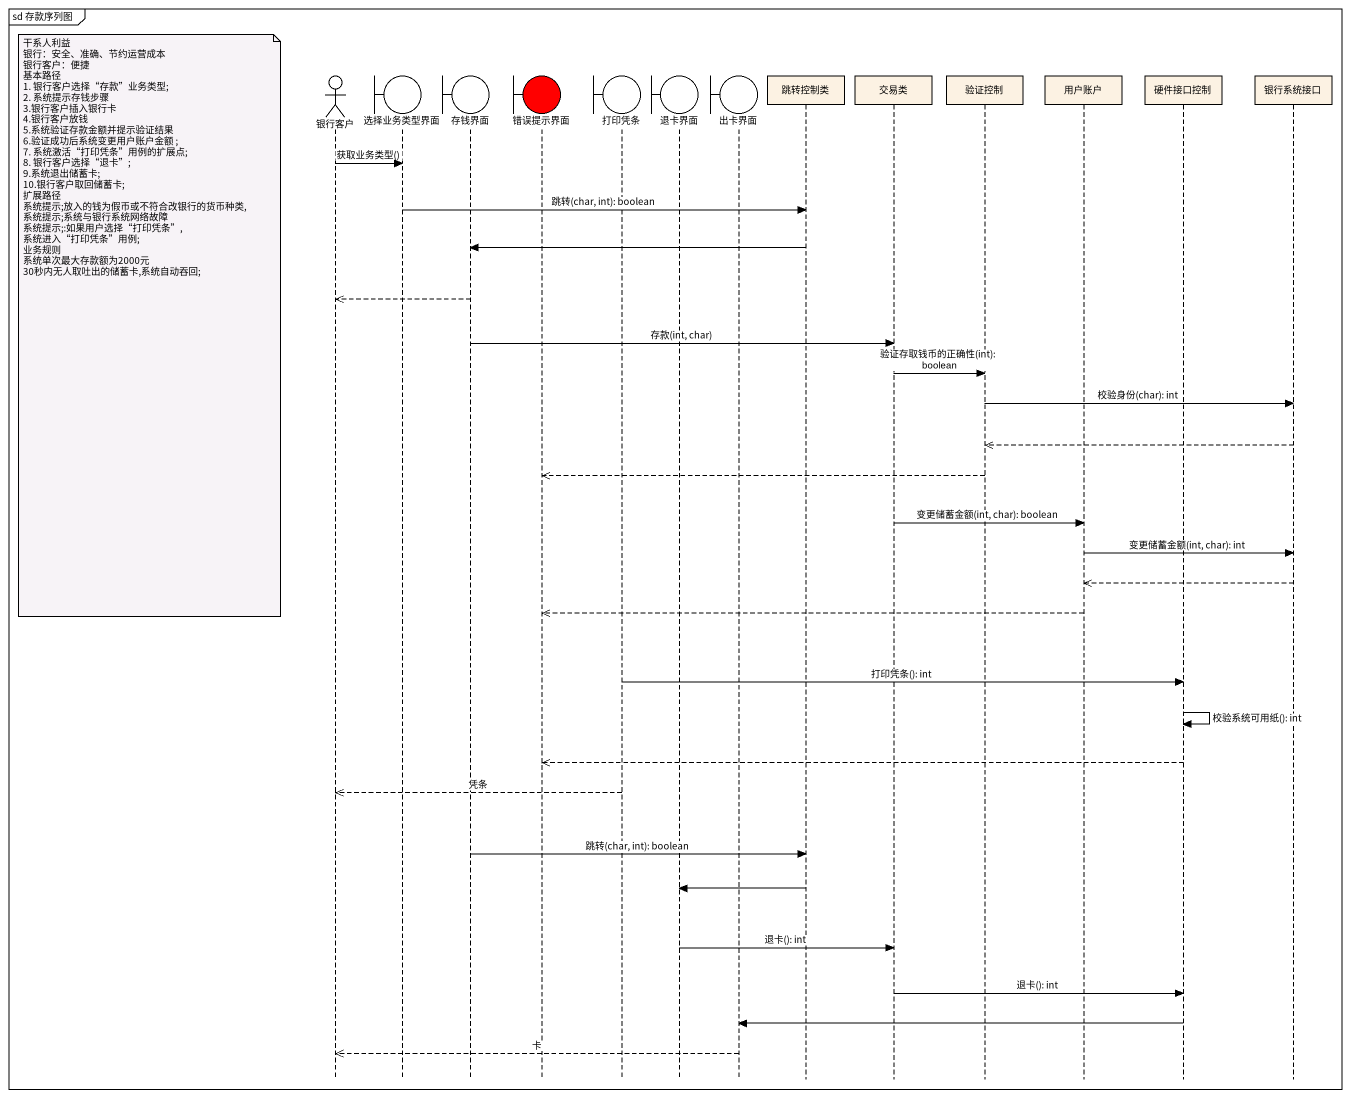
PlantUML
@startuml
mainframe sd 存款序列图
hide footbox
actor 银行客户
boundary 选择业务类型界面
boundary 存钱界面
boundary 错误提示界面 #FF0000
boundary 打印凭条
boundary 退卡界面
boundary 出卡界面
participant 跳转控制类
participant 交易类
participant 验证控制
participant 用户账户
participant 硬件接口控制
participant 银行系统接口

银行客户 -> 选择业务类型界面 : 获取业务类型()
选择业务类型界面 -> 跳转控制类 : 跳转(char, int): boolean
跳转控制类 -> 存钱界面
存钱界面 -->> 银行客户
note left of 银行客户
  干系人利益
  银行：安全、准确、节约运营成本
  银行客户：便捷
  基本路径
  1. 银行客户选择“存款”业务类型;
  2. 系统提示存钱步骤
  3.银行客户插入银行卡
  4.银行客户放钱
  5.系统验证存款金额并提示验证结果
  6.验证成功后系统变更用户账户金额 ;
  7. 系统激活“打印凭条”用例的扩展点;
  8. 银行客户选择“退卡”;
  9.系统退出储蓄卡;
  10.银行客户取回储蓄卡;
  扩展路径
  系统提示;放入的钱为假币或不符合改银行的货币种类,
  系统提示;系统与银行系统网络故障
  系统提示;:如果用户选择“打印凭条”,系统进入“打印凭条”用例;
  业务规则
  系统单次最大存款额为2000元
  30秒内无人取吐出的储蓄卡,系统自动吞回;
end note
存钱界面 -> 交易类 : 存款(int, char)
交易类 -> 验证控制 : 验证存取钱币的正确性(int): boolean
验证控制 -> 银行系统接口 : 校验身份(char): int
银行系统接口 -->> 验证控制
验证控制 -->> 错误提示界面
交易类 -> 用户账户 : 变更储蓄金额(int, char): boolean
用户账户 -> 银行系统接口 : 变更储蓄金额(int, char): int
银行系统接口 -->> 用户账户
用户账户 -->> 错误提示界面
打印凭条 -> 硬件接口控制 : 打印凭条(): int
硬件接口控制 -> 硬件接口控制 : 校验系统可用纸(): int
硬件接口控制 -->> 错误提示界面
打印凭条 -->> 银行客户 : 凭条
存钱界面 -> 跳转控制类 : 跳转(char, int): boolean
跳转控制类 -> 退卡界面
退卡界面 -> 交易类 : 退卡(): int
交易类 -> 硬件接口控制 : 退卡(): int
硬件接口控制 -> 出卡界面
出卡界面 -->> 银行客户 : 卡
@enduml
